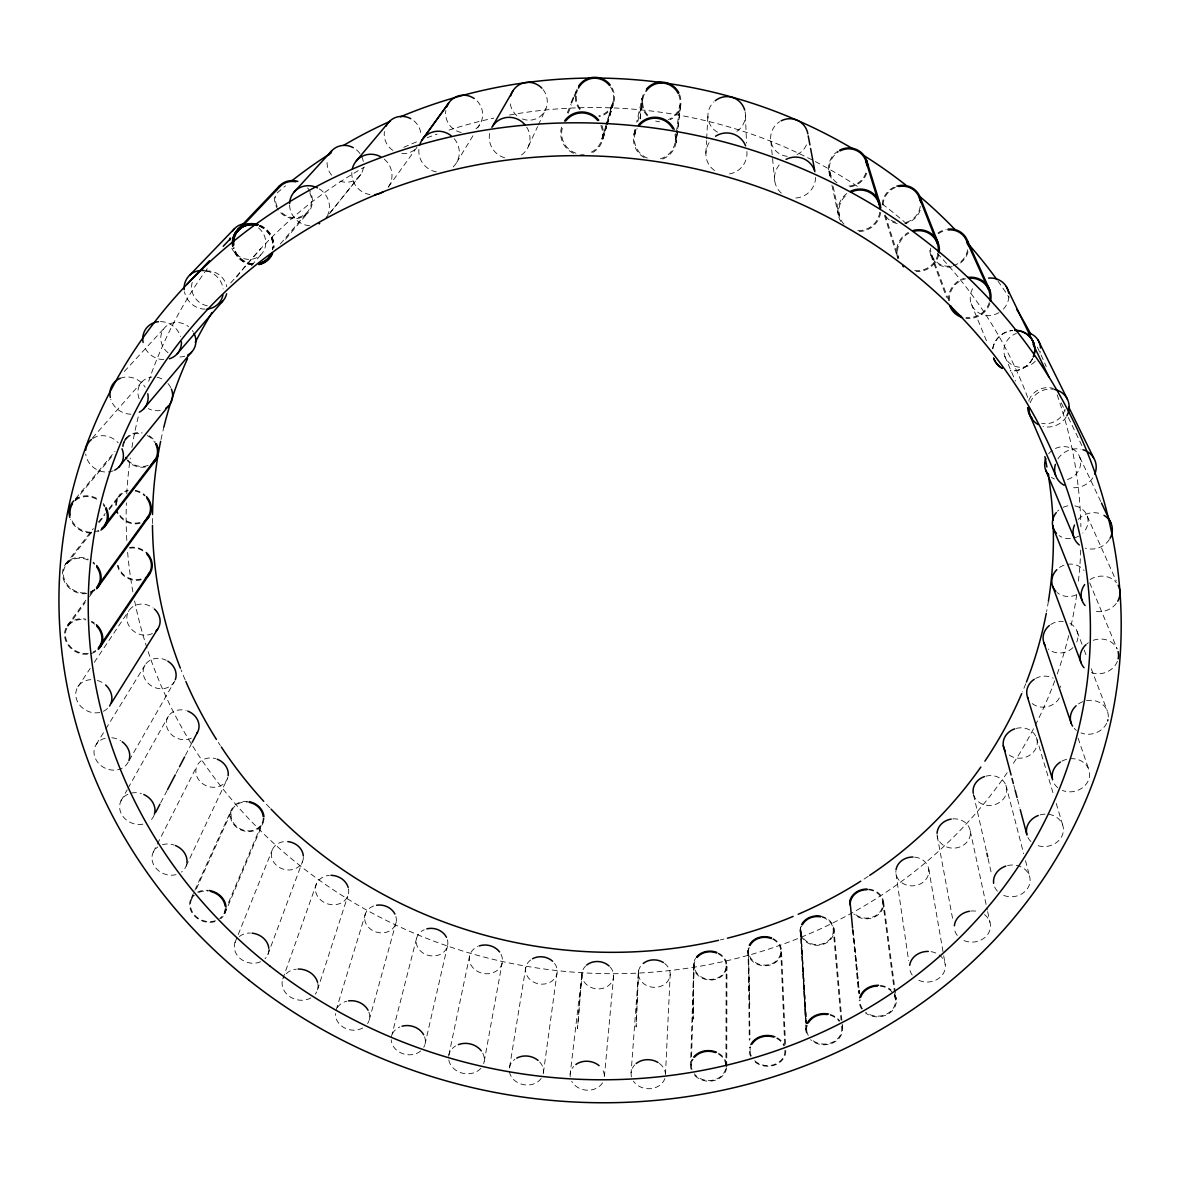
<?xml version="1.0" encoding="UTF-8"?>
<svg xmlns="http://www.w3.org/2000/svg" width="1180" height="1180" viewBox="0 0 1180 1180"><rect width="100%" height="100%" fill="white"/><g stroke="black" fill="none" stroke-linecap="round" stroke-linejoin="round"><path stroke-width="0.75" stroke-dasharray="5 3.75" d="M693.412 965.034L693.265 1019.077L693.796 962.261L690.58 1064.419M725.936 1066.263L726.187 966.007M726.733 1066.809L726.924 966.228M691.332 1065.407L694.15 965.255M638.321 973.072L636.064 1026.969L638.66 970.432L631.094 1072.797M665.476 1074.434L670.196 974.223M705.891 153.297L706.569 140.641M706.658 138.827L707.912 115.316M581.858 974.68L577.507 1028.532L582.168 972.055L570.147 1074.316M613.63 975.831L604.278 1078.004A17.184 14.47 6.8 0 0 601.431 1068.048M640.135 118.9L641.773 101.76M640.165 118.782L642.186 97.94L636.669 122.233M680.55 106.171L676.096 142.529L681.008 102.35M675.27 141.571L676.17 134.402M676.391 132.617L679.754 105.743M543.405 1072.767L556.931 973.692M509.598 1067.074L525.808 967.305M484.198 1061.587L502.178 962.777M448.872 1054.994L469.566 956.08M634.928 134.151L636.138 128.782M637.76 121.629L642.997 98.383M633.896 134.373L635.091 129.166M424.948 1044.477L447.633 945.401M391.406 1036.748L416.393 938.985M369.296 1019.771L396.17 922.229M607.287 124.328L614.072 101.377M607.243 124.387L612.951 105.064M613.275 100.949L601.933 139.004L612.214 104.533M336.167 1010.006L365.608 913.217M317.538 989.813L347.717 896.181M282.817 978.899L316.373 883.982M267.889 954.517L302.464 861.68M234.968 942.613L272.27 849.895M568.141 113.295L571.504 104.976M574.867 96.642L577.551 89.99M567.329 112.808L570.722 104.459M574.114 96.126L576.814 89.459M224.303 912.686L225.719 909.338M228.551 902.641L262.417 822.312M224.79 913.644L263.066 822.711M191.853 898.806L193.358 895.487M196.381 888.835L231.87 810.675M191.249 898.187L231.206 810.262M528.507 146.158L537.593 126.629M538.36 125.006L545.927 108.737M186.13 866.135L227.386 778.682M153.282 852.137L156.556 845.677M157.368 844.069L196.662 766.617M160.716 802.71L167.442 789.818M176.085 773.239L178.637 768.357M185.437 755.333L191.809 743.135M120.906 800.999L127.189 789.789M128.074 788.181L168.46 716.113M129.298 760.215L173.962 682.394M456.69 162.442L473.947 134.122M477.782 127.823L479.7 124.682M96.229 744.477L104.887 730.405M105.846 728.842L145.258 664.738M77.983 686.672L90.211 668.426M94.282 662.349L128.93 610.665M388.456 186.838L417.115 147.102A18.939 18.098 53.7 0 1 399.873 153.326M67.452 625.429L85.801 600.222M90.108 594.292L94.43 588.363M67.88 626.344L85.196 602.523M89.518 596.564L94.931 589.115M65.431 564.247L93.353 528.581M98.338 522.224L105.153 513.536M109.003 508.61L119.903 494.7M66.995 563.701L92.556 530.985M99.223 522.445L104.784 515.321M109.239 509.642L120.345 495.408M360.903 174.316L325.975 218.005L358.764 177.044M74.812 500.895L113.118 454.92M123.576 442.382L127.057 438.193M75.564 498.668L115.006 451.38M124.284 440.258L126.599 437.47M285.56 239.201L307.493 213.27M280.309 244.009L307.051 212.474M251.591 265.515L261.252 254.379M230.734 282.905L260.795 248.67M92.424 438.046L142.043 381.715M124.298 371.508L165.008 327.332M1061.248 402.852L1065.171 410.979M1068.313 417.499L1082.444 446.777M1079.833 457.339L1100.704 501.412M1087.208 516.073L1116.221 580.885M1004.814 356.286L1015.464 381.096M1089.7 582.832L1116.929 648.366M971.258 303.806L987.365 342.982M1077.119 631.418L1083.565 648.366M1084.199 650.062L1086.78 656.847M1091.279 668.721L1107.371 711.112M931.64 254.895L948.071 298.702M930.828 255.205L946.567 297.389M1078.092 738.12L1088.742 769.345M885.251 214.996L898.747 258.243A20.709 19.75 -32.3 0 1 908.88 233.168M884.44 215.321L897.847 258.582M1036.409 737.574L1053.592 794.745M1056.203 803.403L1062.974 825.912M1013.841 785.393L1015.228 790.571M1017.514 799.258L1019.815 807.946M1005.906 785.202L1023.694 853.73M1025.494 860.633L1029.624 876.578M973.603 794.848L986.893 853.258M829.614 170.938L831.192 177.885M833.169 186.588L839.334 215.262M828.773 171.174L830.351 178.151M831.93 185.142L838.405 215.453M988.058 858.45L991.525 874.041M970.285 831.089L987.277 909.81M987.66 911.594L989.976 922.317M937.2 835.971L952.717 919.264M928.734 869.1L943.395 953.927M943.705 955.741L945.254 964.753M896.018 873.864L908.615 960.682M883.525 901.52L896.284 999.785M882.773 901.682L894.47 992.07M894.706 993.87L895.413 999.298M852.978 929.25L859.438 993.427L852.992 928.808M852.24 929.457L859.35 993.28M770.865 141.128L774.803 181.44M855.235 956.051L858.509 993.413M833.877 928.247L842.535 1027.942M833.139 928.409L841.03 1020.125M801.058 932.879L806.442 1023.252M800.114 930.061L805.542 1018.842M806.353 1023.252L800.866 930.283L806.412 1023.134M805.438 1018.576L800.571 927.244L805.601 1023.163M806.707 1030.406L806.486 1024.948A18.364 15.591 -0.4 0 0 807.489 1035.657M781.558 951.862L785.629 1047.825M805.675 1024.977L805.896 1030.406M780.806 951.626L784.818 1047.604M745.436 115.906L746.527 143.105M747.84 950.667L749.728 1004.416L748.268 947.879L749.3 1040.318M748.592 950.888L749.979 1039.329M750.082 1046.69L750.141 1050.377M191.322 738.178A16.682 14.573 23.9 0 1 166.557 725.848A16.682 14.573 23.9 0 1 186.145 710.552M154.108 815.218A18.069 15.502 23.1 0 1 148.798 821.752M142.869 824.156A18.069 15.502 23.1 0 1 119.623 807.489A18.069 15.502 23.1 0 1 141.423 793.594M773.136 938.646A16.874 14.558 1 0 1 779.862 957.659A16.874 14.558 1 0 1 758.401 964.694A16.874 14.558 1 0 1 748.651 946.67M772.753 939.206A16.122 13.909 1 0 1 779.198 957.378A16.122 13.909 1 0 1 758.681 964.104A16.122 13.909 1 0 1 749.359 946.876M785.777 1050.702A18.231 15.414 1.5 0 1 773.888 1065.378A18.231 15.414 1.5 0 1 753.504 1060.584M750.554 1056.307A18.231 15.414 1.5 0 1 749.816 1047.221M777.074 1037.795A18.231 15.414 1.5 0 1 784.567 1045.465M784.951 1050.2A17.42 14.735 1.5 0 1 774.11 1064.581A17.42 14.735 1.5 0 1 754.418 1060.466M751.306 1056.071A17.42 14.735 1.5 0 1 750.687 1047.088M776.706 1038.4A17.42 14.735 1.5 0 1 783.874 1045.834M392.822 150.376A18.939 18.098 53.7 0 1 384.4 131.511M413.974 120.862A18.939 18.098 53.7 0 1 420.98 134.904M370.048 194.567A20.694 19.677 49.1 0 1 351.802 172.428M384.193 159.108A20.694 19.677 49.1 0 1 387.851 187.62M1008.856 296.741A19.618 18.438 -30 0 1 1003.442 309.057M998.959 312.626A19.618 18.438 -30 0 1 975.55 310.414A19.618 18.438 -30 0 1 973.146 287.728M1032.589 358.779A21.432 19.986 -26.8 0 1 1010.463 370.918M992.778 348.838A21.432 19.986 -26.8 0 1 1012.72 330.548M1065.024 409.327A19.278 17.789 -24.4 0 1 1041.748 423.369M1028.842 400.33A19.278 17.789 -24.4 0 1 1053.43 388.441M1092.828 477.871A21.034 19.204 -22.1 0 1 1069.98 487.355M1057.958 458.799A21.034 19.204 -22.1 0 1 1080.88 449.197M1032.5 358.587A21.432 19.971 -26.8 0 1 1010.375 370.727M992.705 348.646A21.432 19.971 -26.8 0 1 1012.632 330.37M806.456 144.919A19.028 18.57 -49.1 0 1 795.999 155.008M787.222 156.306A19.028 18.57 -49.1 0 1 779.611 121.717M815.601 177.472A20.753 20.267 -40.6 0 1 794.73 198.034M781.352 193.137A20.753 20.267 -40.6 0 1 781.19 162.796M1059.33 697.955A17.346 15.429 -12.9 0 1 1030.715 702.218M1035.612 678.456A17.346 15.429 -12.9 0 1 1053.268 678.176M1060.348 686.082A17.346 15.429 -12.9 0 1 1060.761 687.394M1061.912 761.144A18.836 16.491 -11.7 0 1 1089.642 774.139A18.836 16.491 -11.7 0 1 1062.384 790.423M1057.737 787.68A18.836 16.491 -11.7 0 1 1053.076 781.263M152.368 633.542A17.081 15.075 27.9 0 1 130.641 628.262A17.081 15.075 27.9 0 1 131.26 607.921A17.081 15.075 27.9 0 1 153.135 607.966M107.498 708.487A18.541 16.078 26.9 0 1 77.821 702.262A18.541 16.078 26.9 0 1 91.878 679.65M97.379 680.462A18.541 16.078 26.9 0 1 104.179 683.84M174.714 681.125A16.874 14.824 25.9 0 1 152.928 686.745A16.874 14.824 25.9 0 1 144.55 665.977A16.874 14.824 25.9 0 1 166.321 660.313M128.266 762.029A18.29 15.783 24.9 0 1 98.545 763.298A18.29 15.783 24.9 0 1 106.613 737.913M111.805 737.736A18.29 15.783 24.9 0 1 120.64 740.716M745.126 111.776A19.013 18.703 -61.8 0 1 736.556 131.526M717.44 132.16A19.013 18.703 -61.8 0 1 713.841 101.908M746.896 151.438A20.709 20.444 -50.7 0 1 728.355 174.05M714.534 170.525A20.709 20.444 -50.7 0 1 709.652 141.88M160.229 410.434A17.966 16.284 36.6 0 1 148.267 408.619M139.152 398.722A17.966 16.284 36.6 0 1 151.896 377.04M157.102 377.29A17.966 16.284 36.6 0 1 163.902 380.034M167.988 383.544A17.966 16.284 36.6 0 1 170.761 387.645M113.236 470.805A19.573 17.494 34.9 0 1 85.698 453.946M92.792 438.488A19.573 17.494 34.9 0 1 118.221 442.81M184.803 356.227A18.187 16.608 39 0 1 179.935 356.95M168.061 352.761A18.187 16.608 39 0 1 164.064 328.423A18.187 16.608 39 0 1 188.608 326.668M192.311 330.518A18.187 16.608 39 0 1 193.24 331.919M130.951 414.18A19.824 17.877 37 0 1 110.743 399.253M120.198 378.308A19.824 17.877 37 0 1 145.184 387.217M309.794 192.827A18.718 17.553 46.9 0 1 303.511 215.35A18.718 17.553 46.9 0 1 279.97 210.822M277.167 206.47A18.718 17.553 46.9 0 1 275.501 196.145M252.269 264.04A20.444 19.013 43.8 0 1 233.935 247.859M259.379 226.265A20.444 19.013 43.8 0 1 272.492 249.762M307.641 187.915A19.588 18.364 46.9 0 1 299.056 218.108A19.588 18.364 46.9 0 1 274.66 195.983M251.945 264.895A21.388 19.898 43.8 0 1 233.05 248.006M259.733 225.439A21.388 19.898 43.8 0 1 273.701 247.977M718.413 953.101A16.771 14.455 2.9 0 1 724.771 972.866A16.771 14.455 2.9 0 1 701.967 978.087A16.771 14.455 2.9 0 1 695.536 958.337M718.045 953.661A16.018 13.806 2.9 0 1 724.122 972.556A16.018 13.806 2.9 0 1 702.336 977.527A16.018 13.806 2.9 0 1 696.185 958.662M718.62 1053.312A18.113 15.296 3.2 0 1 721.393 1076.957A18.113 15.296 3.2 0 1 693.471 1074.006M691.038 1069.213A18.113 15.296 3.2 0 1 692.247 1059.139M718.605 1054.123A17.317 14.617 3.2 0 1 720.729 1076.558A17.317 14.617 3.2 0 1 694.268 1073.83M691.981 1069.582A17.317 14.617 3.2 0 1 693.147 1059.153M363.425 167.413A18.851 17.833 50 0 1 337.436 179.98M331.624 175.215A18.851 17.833 50 0 1 327.258 160.318M356.478 149.831A18.851 17.833 50 0 1 363.381 161.911M309.558 225.675A20.591 19.352 46.4 0 1 289.572 205.187M319.293 188.889A20.591 19.352 46.4 0 1 327.716 214.996M610.178 967.069A15.915 13.673 6.7 0 1 608.452 985.669A15.915 13.673 6.7 0 1 586.77 984.784A15.915 13.673 6.7 0 1 585.56 966.066M602.538 1082.812A17.184 14.47 6.8 0 1 586.962 1090.202A17.184 14.47 6.8 0 1 571.71 1081.293M570.22 1076.809A17.184 14.47 6.8 0 1 573.642 1066.44M258.553 227.961A18.57 17.243 44.1 0 1 259.364 256.045A18.57 17.243 44.1 0 1 231.796 248.257M205.202 309.16A20.267 18.644 41.4 0 1 184.478 291.74M206.161 270.84A20.267 18.644 41.4 0 1 223.138 288.938M664.65 963.411A15.96 13.732 4.8 0 1 666.375 982.807A15.96 13.732 4.8 0 1 643.911 983.825A15.96 13.732 4.8 0 1 642.126 964.429M664.856 1078.49A17.228 14.529 5 0 1 650.505 1088.668A17.228 14.529 5 0 1 633.409 1081.175M631.448 1076.839A17.228 14.529 5 0 1 634.707 1064.906M659.443 1063.431A17.228 14.529 5 0 1 665.461 1073.918M461.174 132.455A18.998 18.334 58.2 0 1 445.834 110.448M477.118 100.993A18.998 18.334 58.2 0 1 474.581 129.844M436.408 171.882A20.753 19.971 52.4 0 1 419.092 147.456M454.167 138.65A20.753 19.971 52.4 0 1 451.365 168.416M501.072 954.34A16.653 14.307 10.5 0 1 493.004 972.704A16.653 14.307 10.5 0 1 471.145 965.269A16.653 14.307 10.5 0 1 477.841 946.448M482.812 1053.253A17.966 15.133 10.4 0 1 483.682 1063.667M480.909 1068.313A17.966 15.133 10.4 0 1 453.99 1068.815A17.966 15.133 10.4 0 1 455.583 1045.967M554.571 963.396A15.9 13.659 8.6 0 1 550.573 981.967A15.9 13.659 8.6 0 1 528.788 978.294A15.9 13.659 8.6 0 1 531.325 959.473M541.163 1078.461A17.154 14.44 8.6 0 1 515.63 1081.293A17.154 14.44 8.6 0 1 514.864 1059.286M539.717 1061.971A17.154 14.44 8.6 0 1 543.243 1073.771M447.426 939.737A15.945 13.718 12.3 0 1 437.175 955.49A15.945 13.718 12.3 0 1 417.573 947.038A15.945 13.718 12.3 0 1 424.195 929.737M424.594 1036.792A17.213 14.499 12.1 0 1 423.768 1047.324M420.655 1050.996A17.213 14.499 12.1 0 1 402.247 1053.475A17.213 14.499 12.1 0 1 391.185 1039.727M392.335 1033.931A17.213 14.499 12.1 0 1 399.858 1026.969M579.66 109.519A19.898 19.544 75.5 0 1 576.784 89.547M612.228 88.117A19.898 19.544 75.5 0 1 599.027 116.672M580.339 108.973A19.013 18.674 75.5 0 1 577.595 89.901M610.576 86.996A19.013 18.674 75.5 0 1 598.835 115.802M573.436 153.253A21.697 21.358 64.8 0 1 562.196 125.375M601.844 125.419A21.697 21.358 64.8 0 1 590.428 153.621M600.871 125.537A20.724 20.414 64.7 0 1 588.407 153.341M575.928 153.223A20.724 20.414 64.7 0 1 563.273 125.257M395.905 916.521A16.004 13.791 14.2 0 1 384.901 932.584A16.004 13.791 14.2 0 1 365.402 922.288A16.004 13.791 14.2 0 1 375.137 905.547M368.853 1012.027A17.287 14.588 13.9 0 1 367.614 1023.532M362.703 1028.001A17.287 14.588 13.9 0 1 344.427 1027.854A17.287 14.588 13.9 0 1 335.43 1013.546M337.392 1007.543A17.287 14.588 13.9 0 1 346.728 1001.215M543.11 89.592A19.028 18.526 64.6 0 1 521.826 118.708M516.914 115.67A19.028 18.526 64.6 0 1 510.07 101.495M526.723 127.13A20.768 20.207 56.8 0 1 519.407 156.232M504.612 157.766A20.768 20.207 56.8 0 1 490.098 131.555M348.528 888.85A16.845 14.529 16.1 0 1 334.751 904.721A16.845 14.529 16.1 0 1 315.606 891.284A16.845 14.529 16.1 0 1 329.338 875.383M317.818 983.368A18.201 15.384 15.7 0 1 315.267 994.165M310.842 997.941A18.201 15.384 15.7 0 1 289.203 996.23A18.201 15.384 15.7 0 1 283.274 977.792M286.194 973.707A18.201 15.384 15.7 0 1 296.342 969.163M303.393 857.388A16.21 14.027 18 0 1 287.448 869.955A16.21 14.027 18 0 1 271.385 855.087A16.21 14.027 18 0 1 286.209 841.502M268.893 949.384A17.523 14.853 17.5 0 1 265.013 958.75M260.574 961.744A17.523 14.853 17.5 0 1 239.835 958.219A17.523 14.853 17.5 0 1 236.162 940.077M239.334 936.507A17.523 14.853 17.5 0 1 250.381 933.026M679.592 94.547A19.883 19.618 -84.2 0 1 670.314 119.667M659.561 121.791A19.883 19.618 -84.2 0 1 655.652 121.024M647.215 115.773A19.883 19.618 -84.2 0 1 644.177 92.483M678.78 94.872A18.998 18.747 -84.2 0 1 668.382 119.608M647.835 115.168A18.998 18.747 -84.2 0 1 644.944 92.91M675.742 133.576A21.638 21.476 -87.6 0 1 661.715 159.389M644.221 157.633A21.638 21.476 -87.6 0 1 636.123 128.399M674.975 134.476A20.68 20.532 -87.6 0 1 658.189 159.285M647.26 158.061A20.68 20.532 -87.6 0 1 637.111 128.591M968.043 251.797A19.75 18.733 -33.2 0 1 958.765 264.128M952.098 266.709A19.75 18.733 -33.2 0 1 929.752 248.213M937.938 233.035A19.75 18.733 -33.2 0 1 946.213 229.377M967.571 249.806A18.865 17.907 -33.2 0 1 947.466 266.223A18.865 17.907 -33.2 0 1 930.607 248.213M938.439 233.714A18.865 17.907 -33.2 0 1 946.345 230.203M989.873 303.57A21.564 20.34 -29.4 0 1 965.904 318.334M948.543 300.679A21.564 20.34 -29.4 0 1 964.281 278.215M989.253 302.493A20.621 19.441 -29.4 0 1 965.978 317.42M949.487 300.62A20.621 19.441 -29.4 0 1 965.579 278.805M920.164 210.32A19.839 18.998 -37 0 1 904.839 223.522M897.184 223.536A19.839 18.998 -37 0 1 884.882 215.011M882.227 204.804A19.839 18.998 -37 0 1 895.148 186.706M920.253 206.367A18.954 18.157 -37 0 1 904.706 222.681M895.546 222.238A18.954 18.157 -37 0 1 889.042 218.625M883.097 204.804A18.954 18.157 -37 0 1 895.443 187.502M938.72 255.013A21.668 20.665 -32.3 0 1 916.078 271.621M897.611 257.889A21.668 20.665 -32.3 0 1 908.29 232.445M937.982 254.025A20.709 19.75 -32.3 0 1 914.382 270.544M866.666 173.239A19.898 19.234 -41.9 0 1 847.638 187.001M831.295 178.033A19.898 19.234 -41.9 0 1 838.095 151.025M865.84 172.988A19.013 18.379 -41.9 0 1 847.653 186.145M836.974 182.826A19.013 18.379 -41.9 0 1 838.552 151.763M880.649 212.459A21.727 20.96 -35.7 0 1 857.093 231.457M840.75 221.442A21.727 20.96 -35.7 0 1 847.491 193.048M879.72 212.297A20.753 20.03 -35.7 0 1 857.24 230.528M843.995 224.23A20.753 20.03 -35.7 0 1 848.169 193.712M1040.303 351.463A18.6 17.317 -27.1 0 1 1039.919 353.233M1035.303 361.257A18.6 17.317 -27.1 0 1 1006.658 359.9A18.6 17.317 -27.1 0 1 1016.349 333.38M1066.204 416.953A20.311 18.733 -24.4 0 1 1043.061 426.467M1030.258 402.66A20.311 18.733 -24.4 0 1 1053.504 389.267M1048.592 453.813A18.231 16.682 -21.9 0 1 1077.945 453.666A18.231 16.682 -21.9 0 1 1066.69 479.744M1054.537 479.036A18.231 16.682 -21.9 0 1 1051.424 477.34M1109.377 539.481A19.868 17.966 -19.9 0 1 1085.32 548.154M1078.166 519.495A19.868 17.966 -19.9 0 1 1101.633 514.17M1074.906 505.881A18.01 16.358 -19.6 0 1 1082.886 533.021M1078.712 536.148A18.01 16.358 -19.6 0 1 1059.065 535.602M1057.516 511.235A18.01 16.358 -19.6 0 1 1058.829 510.04M1063.18 507.312A18.01 16.358 -19.6 0 1 1069.582 505.615M1116.295 603.423A19.632 17.582 -17.8 0 1 1093.255 610.768M1090.069 579.572A19.632 17.582 -17.8 0 1 1116.457 582.728M1076.337 594.808A17.789 16.033 -17.3 0 1 1057.044 592.493M1059.522 567.447A17.789 16.033 -17.3 0 1 1084.066 570.5M1117.416 661.272A19.367 17.199 -15.7 0 1 1090.276 672.202M1086.898 643.882A19.367 17.199 -15.7 0 1 1088.388 642.761M1093.211 640.312A19.367 17.199 -15.7 0 1 1117.18 648.956M227.873 777.192A16.505 14.367 21.9 0 1 208.491 786.558A16.505 14.367 21.9 0 1 196.219 768.047A16.505 14.367 21.9 0 1 215.571 758.652M186.75 864.07A17.862 15.252 21.2 0 1 181.469 872.079M176.1 874.616A17.862 15.252 21.2 0 1 154.624 866.415A17.862 15.252 21.2 0 1 157.766 846.93M162.427 844.703A17.862 15.252 21.2 0 1 174.286 845.101M141.246 579.734A18.098 16.078 30 0 1 117.366 565.412M129.505 547.49A18.098 16.078 30 0 1 144.83 551.326M140.951 579.026A17.302 15.355 30 0 1 118.133 565.353M129.726 548.213A17.302 15.355 30 0 1 144.373 551.871M95.669 651.537A19.662 17.169 28.8 0 1 65.313 639.53A19.662 17.169 28.8 0 1 85.757 619.19M91.612 621.3A19.662 17.169 28.8 0 1 94.282 622.966M95.683 650.505A18.792 16.402 28.8 0 1 93.073 651.98M88.367 653.337A18.792 16.402 28.8 0 1 65.446 635.961A18.792 16.402 28.8 0 1 85.476 619.928M91.332 622.022A18.792 16.402 28.8 0 1 94.651 624.22M1069.995 623.365A17.567 15.724 -15.1 0 1 1076.794 642.023M1072.93 647.643A17.567 15.724 -15.1 0 1 1048.297 649.044M1050.716 624.545A17.567 15.724 -15.1 0 1 1063.313 621.373M1078.476 703.929A19.101 16.845 -13.6 0 1 1099.2 702.307A19.101 16.845 -13.6 0 1 1108.138 718.546M1106.693 723.207A19.101 16.845 -13.6 0 1 1080.983 732.942M1076.367 730.346A19.101 16.845 -13.6 0 1 1074.213 728.34M140.184 523.197A18.334 16.387 32.2 0 1 118.487 514.569M115.684 505.247A18.334 16.387 32.2 0 1 128.296 490.275M135.302 490.305A18.334 16.387 32.2 0 1 145.199 495.349M139.889 522.475A17.523 15.65 32.2 0 1 119.151 514.229M116.466 505.335A17.523 15.65 32.2 0 1 127.042 491.382M135.213 491.057A17.523 15.65 32.2 0 1 144.683 495.866M94.916 590.251A19.927 17.538 30.8 0 1 69.9 588.54A19.927 17.538 30.8 0 1 64.885 565.073A19.927 17.538 30.8 0 1 88.264 559.202M93.132 562.093A19.927 17.538 30.8 0 1 94.739 563.465M94.68 589.336A19.057 16.756 30.8 0 1 90.226 591.844M85.344 592.906A19.057 16.756 30.8 0 1 63.41 572.153A19.057 16.756 30.8 0 1 88.382 560.117M92.955 562.949A19.057 16.756 30.8 0 1 94.444 564.291M1016.26 728.399A17.125 15.133 -10.8 0 1 1036.66 746.365A17.125 15.133 -10.8 0 1 1008.34 754.418M1040.126 814.879A18.585 16.151 -9.7 0 1 1063.298 831.649A18.585 16.151 -9.7 0 1 1035.774 844.806M1030.937 841.547A18.585 16.151 -9.7 0 1 1027.352 836.192M985.919 776.16A16.918 14.868 -8.8 0 1 1006.304 786.411A16.918 14.868 -8.8 0 1 993.929 804.863A16.918 14.868 -8.8 0 1 973.529 794.627M1007.602 865.574A18.349 15.842 -7.8 0 1 1029.771 883.363A18.349 15.842 -7.8 0 1 1001.127 894.145M997.41 891.165A18.349 15.842 -7.8 0 1 993.958 884.971M952.806 818.89A16.727 14.632 -6.7 0 1 970.403 832.21A16.727 14.632 -6.7 0 1 954.694 848.096A16.727 14.632 -6.7 0 1 937.067 834.806M984.459 914.574A18.113 15.561 -5.9 0 1 986.554 935.873A18.113 15.561 -5.9 0 1 961.936 939.516M957.275 935.46A18.113 15.561 -5.9 0 1 954.34 927.79M970.653 911.063A18.113 15.561 -5.9 0 1 979.135 911.875M914.618 857.108A16.535 14.411 -4.8 0 1 928.822 872.581A16.535 14.411 -4.8 0 1 911.27 885.856A16.535 14.411 -4.8 0 1 895.856 871.297M931.035 951.655A17.907 15.311 -4 0 1 943.484 973.264A17.907 15.311 -4 0 1 915.621 978.456M912.229 975.063A17.907 15.311 -4 0 1 909.573 967.63M820.823 916.24A16.992 14.706 -0.9 0 1 833.537 934.25A16.992 14.706 -0.9 0 1 812.268 944.723A16.992 14.706 -0.9 0 1 800.969 926.02M822.268 917.273A16.24 14.057 -0.9 0 1 832.49 935.017A16.24 14.057 -0.9 0 1 811.943 943.956A16.24 14.057 -0.9 0 1 801.692 926.226M842.151 1025.804A18.364 15.591 -0.4 0 1 832.652 1043.032A18.364 15.591 -0.4 0 1 810.616 1039.698M830.263 1014.476A18.364 15.591 -0.4 0 1 839.688 1020.788M841.473 1026.438A17.553 14.898 -0.4 0 1 832.461 1042.338A17.553 14.898 -0.4 0 1 811.899 1039.846M808.256 1035.45A17.553 14.898 -0.4 0 1 807.253 1025.39M830.248 1015.213A17.553 14.898 -0.4 0 1 839.216 1021.438M868.76 889.13A17.139 14.883 -2.8 0 1 881.726 910.694A17.139 14.883 -2.8 0 1 853.774 913.984M868.657 889.794A16.372 14.219 -2.8 0 1 881.047 910.385A16.372 14.219 -2.8 0 1 854.35 913.541M894.455 993.973A18.541 15.783 -2.2 0 1 888.968 1013.546A18.541 15.783 -2.2 0 1 865.442 1012.971M861.665 1009.018A18.541 15.783 -2.2 0 1 859.32 999.917M880.501 985.418A18.541 15.783 -2.2 0 1 891.077 989.932M880.221 986.111A17.715 15.089 -2.2 0 1 893.865 1007.248A17.715 15.089 -2.2 0 1 865.973 1012.44M862.477 1008.826A17.715 15.089 -2.2 0 1 860.161 999.74M145.494 466.941A18.57 16.712 34.4 0 1 127.234 460.539M122.41 446.527A18.57 16.712 34.4 0 1 142.175 432.972M149.211 435.789A18.57 16.712 34.4 0 1 155.539 442.175M148.179 465.333A17.744 15.96 34.4 0 1 127.809 460.067M123.207 446.674A17.744 15.96 34.4 0 1 142.087 433.724M147.234 435.509A17.744 15.96 34.4 0 1 154.86 442.515M98.884 531.236A20.207 17.921 32.8 0 1 97.793 531.708M91.347 533.006A20.207 17.921 32.8 0 1 70.49 519.392M75.21 499.553A20.207 17.921 32.8 0 1 98.972 499.745M103.191 503.536A20.207 17.921 32.8 0 1 104.887 505.763M98.84 530.292A19.308 17.125 32.8 0 1 71.302 519.2M75.446 500.512A19.308 17.125 32.8 0 1 98.84 500.63M103.25 504.863A19.308 17.125 32.8 0 1 104.636 506.884M207.267 305.797A18.379 16.933 41.4 0 1 192.443 281.71M206.028 271.076A18.379 16.933 41.4 0 1 226.767 286.799M163.725 359.605A20.06 18.261 39.2 0 1 143.812 345.165M160.451 321.609A20.06 18.261 39.2 0 1 180.54 336.462M264.01 818.168A17.11 14.839 20 0 1 246.782 831.472A17.11 14.839 20 0 1 230.306 814.761A17.11 14.839 20 0 1 247.49 801.427M263.258 818.094A16.343 14.175 20 0 1 246.797 830.808A16.343 14.175 20 0 1 231.059 814.834A16.343 14.175 20 0 1 247.476 802.09M226.044 908.261A18.497 15.738 19.4 0 1 220.719 918.733M214.937 921.639A18.497 15.738 19.4 0 1 193.417 914.78A18.497 15.738 19.4 0 1 193.387 895.266M197.62 892.139A18.497 15.738 19.4 0 1 208.373 890.369M225.218 908.644A17.685 15.045 19.4 0 1 219.657 918.556M215.394 920.725A17.685 15.045 19.4 0 1 194.14 914.515A17.685 15.045 19.4 0 1 194.376 895.399M198.727 892.463A17.685 15.045 19.4 0 1 208.181 891.062M252.137 264.674A21.388 19.883 43.8 0 1 233.256 247.785M259.925 225.232A21.388 19.883 43.8 0 1 273.893 247.77M253.331 263.892A20.444 18.998 43.8 0 1 234.156 247.682M259.57 226.044A20.444 18.998 43.8 0 1 272.698 249.452M1076.706 594.72A478.136 447.073 8.8 0 1 1070.806 626.757M1068.711 635.592A478.136 447.073 8.8 0 1 1057.251 673.957M1054.773 680.816A478.136 447.073 8.8 0 1 1012.204 765.201M1007.16 772.738A478.136 447.073 8.8 0 1 514.539 964.06A478.136 447.073 8.8 0 1 134.579 600.782M132.898 591.947A478.136 447.073 8.8 0 1 127.528 551.03M126.806 540.411A478.136 447.073 8.8 0 1 126.363 502.857M126.761 493.786A478.136 447.073 8.8 0 1 130.272 457.988M131.909 447.456A478.136 447.073 8.8 0 1 138.886 414.239M148.636 381.347A478.136 447.073 8.8 0 1 208.772 266.562M277.212 192.856A478.136 447.073 8.8 0 1 285.575 185.835M997.882 281.002A478.136 447.073 8.8 0 1 1009.077 297.316M1037.323 347.112A478.136 447.073 8.8 0 1 1046.217 366.596M1057.147 394.828A478.136 447.073 8.8 0 1 1080.895 526.782M1080.718 549.998A478.136 447.073 8.8 0 1 1078.313 582.197M1048.43 601.092A451.144 421.673 8.8 0 1 1046.601 611.594M1025.774 683.692A451.144 421.673 8.8 0 1 1022.382 691.981M868.215 876.342A451.144 421.673 8.8 0 1 863.79 879.233M723.93 939.044A451.144 421.673 8.8 0 1 720.346 939.9M269.807 807.828A451.144 421.673 8.8 0 1 266.179 803.978M220.306 745.48A451.144 421.673 8.8 0 1 218.33 742.412M185.172 679.901A451.144 421.673 8.8 0 1 181.027 669.856M152.456 523.507A451.144 421.673 8.8 0 1 152.486 516.309M161.011 439.55A451.144 421.673 8.8 0 1 163.858 427.072M236.679 277.049A451.144 421.673 8.8 0 1 364.487 167.073M403.781 147.323A451.144 421.673 8.8 0 1 418.826 140.981M427.116 137.75A451.144 421.673 8.8 0 1 437.175 134.078M449.02 130.095A451.144 421.673 8.8 0 1 493.815 118.118M509.495 115.021A451.144 421.673 8.8 0 1 858.804 187.281M882.345 204.052A451.144 421.673 8.8 0 1 907.258 224.421M937.274 253.331A451.144 421.673 8.8 0 1 1029.108 401.303M606.756 126.083L602.582 140.214L606.726 126.142M806.678 1028.724L806.456 1025.066L806.678 1028.724"/><path stroke-width="1.5" d="M571.4 102.793L573.436 97.793M155.672 812.356L159.949 804.17M167.59 789.523L175.245 774.877M179.493 766.735L184.582 756.97M192.222 742.308L197.326 732.544M492.547 126.275L513.094 90.58M111.54 702.852L157.958 628.63M99.238 646.979L149.388 572.802M100.492 646.684L149.948 573.406M421.924 140.125L448.503 103.368L423.428 138.09M97.601 586.239L148.4 516.102M97.409 587.935L148.975 516.707M104.592 525.292L155.391 459.3M104.401 527.018L155.981 459.92M118.915 467.044L168.43 406.053M356.213 161.026L389.149 121.717M143.562 409.003L191.573 352.127M177.31 353.69L222.637 301.21M293.835 192.369L331.875 150.642M186.956 284.336L209.45 260.721M223.197 246.296L230.69 238.419M237.46 231.31L279.985 186.602M237.8 229.51L279.365 185.998M189.729 275.147L234.422 228.714M1038.09 340.061L1067.472 399.356M1068.785 407.203L1093.535 457.663M1006.26 286.475L1033.754 343.262M1032.942 343.926L1048.799 376.759M1101.486 503.049L1110.764 522.637M967.571 240.971L989.873 290.162M966.745 241.281L988.353 289.026M1028.591 412.395L1055.672 475.496M1045.569 469.788L1073.992 537.593M1053.283 528.198L1082.06 600.428M920.179 197.414L938.159 242.844M919.353 197.724L937.318 243.375M1052.649 586.254L1081.042 662.747M1043.946 642.938L1071.248 723.443M866.548 160.185L879.557 202.326M865.737 160.51L879.262 204.642M1027.573 697.306L1052.014 777.767M1003.295 745.642L1011.098 775.024M1012.012 778.476L1013.355 783.564M1015.228 790.571L1017.057 797.518M1020.272 809.672L1026.703 833.98M986.893 853.258L987.66 856.724M808.226 135.892L809.923 144.919M810.601 148.533L814.672 170.215M849.954 900.532L852.565 928.04M187.782 711.098A16.682 14.573 23.9 0 1 196.824 733.518M143.812 794.509A18.069 15.502 23.1 0 1 154.447 814.185M749.271 945.254A16.874 14.558 1 0 1 771.573 937.952M749.964 945.519A16.122 13.909 1 0 1 771.263 938.543M750.849 1044.595A18.231 15.414 1.5 0 1 774.906 1036.807M752.044 1044.079A17.42 14.735 1.5 0 1 773.387 1037.028M386.081 126.083A18.939 18.098 53.7 0 1 410.788 118.693M383.161 191.839A20.694 19.677 49.1 0 1 374.635 194.7M352.304 168.902A20.694 19.677 49.1 0 1 380.712 156.763M988.575 278.126A19.618 18.438 -30 0 1 1008.694 293.127M1014.8 330.444A21.432 19.986 -26.8 0 1 1033.474 356.817M1002.395 368.455A21.432 19.986 -26.8 0 1 993.663 358.322M1032.058 418.074A19.278 17.789 -24.4 0 1 1027.633 407.528M1082.916 449.713A21.034 19.204 -22.1 0 1 1094.789 474.198M1064.139 485.26A21.034 19.204 -22.1 0 1 1055.348 464.433M1014.712 330.253A21.432 19.971 -26.8 0 1 1033.385 356.626M1002.307 368.263A21.432 19.971 -26.8 0 1 993.59 358.13M781.145 120.832A19.028 18.57 -49.1 0 1 807.843 133.812M786.057 159.374A20.753 20.267 -40.6 0 1 814.879 171.675M1028.134 698.575A17.346 15.429 -12.9 0 1 1034.211 679.297M1052.619 779.847A18.836 16.491 -11.7 0 1 1060.378 762.044M154.447 609.057A17.081 15.075 27.9 0 1 155.981 631.02M105.61 685.005A18.541 16.078 26.9 0 1 109.578 705.994M167.84 661.169A16.874 14.824 25.9 0 1 175.319 679.71M122.174 741.748A18.29 15.783 24.9 0 1 128.915 760.525M715.257 100.684A19.013 18.703 -61.8 0 1 744.713 110.065M715.537 136.231A20.709 20.444 -50.7 0 1 745.598 145.878M171.41 389.075A17.966 16.284 36.6 0 1 165.849 408.177M121.997 448.769A19.573 17.494 34.9 0 1 114.711 470.142M85.668 450.288A19.573 17.494 34.9 0 1 91.421 439.491M194.022 333.335A18.187 16.608 39 0 1 187.62 355.092M147.795 393.766A19.824 17.877 37 0 1 139.284 412.189M110.286 397.498A19.824 17.877 37 0 1 120.198 378.308M280.117 186.47A18.718 17.553 46.9 0 1 295.811 181.764M270.987 254.157A20.444 19.013 43.8 0 1 260.264 263.302M233.419 244.776A20.444 19.013 43.8 0 1 256.753 225.395M276.297 190.452A19.588 18.364 46.9 0 1 297.847 181.41M272.565 252.859A21.388 19.898 43.8 0 1 258.966 264.6M232.667 246.104A21.388 19.898 43.8 0 1 257.948 224.79M696.466 957.083A16.771 14.455 2.9 0 1 716.85 952.422M697.07 957.467A16.018 13.806 2.9 0 1 716.555 953.012M693.619 1057.118A18.113 15.296 3.2 0 1 716.511 1052.25M694.74 1056.985A17.317 14.617 3.2 0 1 715.404 1052.56M328.881 154.964A18.851 17.833 50 0 1 353.292 147.677M319.692 223.507A20.591 19.352 46.4 0 1 319.087 223.817M289.572 203.624A20.591 19.352 46.4 0 1 317.42 187.856M586.637 965.092A15.915 13.673 6.7 0 1 609.146 966.022M575.84 1064.522A17.184 14.47 6.8 0 1 599.101 1065.658M229.938 239.894A18.57 17.243 44.1 0 1 230.056 238.094M232.401 231.324A18.57 17.243 44.1 0 1 242.992 223.979M222.931 295.03A20.267 18.644 41.4 0 1 206.972 309.086M184.198 289.661A20.267 18.644 41.4 0 1 204.184 270.53M643.233 963.455A15.96 13.732 4.8 0 1 663.367 962.526M636.153 1063.578A17.228 14.529 5 0 1 658.057 1062.502M446.822 106.731A18.998 18.334 58.2 0 1 474.198 98.515M419.564 145.361A20.753 19.971 52.4 0 1 451.099 135.7M479.183 945.932A16.653 14.307 10.5 0 1 499.597 951.965M458.342 1044.639A17.966 15.133 10.4 0 1 481.278 1050.834M532.549 958.735A15.9 13.659 8.6 0 1 552.638 961.258M516.751 1058.106A17.154 14.44 8.6 0 1 538.095 1060.422M426.806 928.852A15.945 13.718 12.3 0 1 446.483 937.304M402.055 1026.216A17.213 14.499 12.1 0 1 423.635 1034.698M578.672 85.948A19.898 19.544 75.5 0 1 610.222 84.96M578.407 88.117A19.013 18.674 75.5 0 1 609.529 85.506M583.967 155.155A21.697 21.358 64.8 0 1 580.84 155.155M564.542 121.009A21.697 21.358 64.8 0 1 598.747 120.168M565.722 120.994A20.724 20.414 64.7 0 1 597.832 120.552M376.553 905.252A16.004 13.791 14.2 0 1 394.931 914.058M348.469 1000.891A17.287 14.588 13.9 0 1 368.057 1010.228M510.748 95.801A19.028 18.526 64.6 0 1 541.885 88.176M491.883 127.366A20.768 20.207 56.8 0 1 524.997 124.785M330.975 875.324A16.845 14.529 16.1 0 1 348.189 887.448M298.156 969.046A18.201 15.384 15.7 0 1 317.568 982.291M287.817 841.591A16.21 14.027 18 0 1 303.349 855.972M252.137 933.144A17.523 14.853 17.5 0 1 268.834 948.322M646.463 89.134A19.883 19.618 -84.2 0 1 678.869 92.91M645.962 91.244A18.998 18.747 -84.2 0 1 678.087 93.323M638.439 125.006A21.638 21.476 -87.6 0 1 674.193 129.328M639.737 124.962A20.68 20.532 -87.6 0 1 672.88 128.886M948.071 229.097A19.75 18.733 -33.2 0 1 968.603 246.104M948.115 229.938A18.865 17.907 -33.2 0 1 967.556 244.481M967.777 277.447A21.564 20.34 -29.4 0 1 990.492 301.446M962.6 317.641A21.564 20.34 -29.4 0 1 949.885 306.254M968.736 278.259A20.621 19.441 -29.4 0 1 989.843 299.868M961.14 316.151A20.621 19.441 -29.4 0 1 950.785 305.93M896.83 186.13A19.839 18.998 -37 0 1 921.256 202.621M898.762 186.529A18.954 18.157 -37 0 1 920.194 200.969M913.173 230.483A21.668 20.665 -32.3 0 1 939.162 252.845M903.629 266.798A21.668 20.665 -32.3 0 1 902.759 266.016M914.338 231.162A20.709 19.75 -32.3 0 1 938.307 252.019M839.717 150.126A19.898 19.234 -41.9 0 1 867.684 165.451M840.086 150.893A19.013 18.379 -41.9 0 1 866.813 165.554M850.131 191.47A21.727 20.96 -35.7 0 1 880.796 208.049M850.706 192.222A20.753 20.03 -35.7 0 1 879.838 208.123M1028.65 332.908A18.6 17.317 -27.1 0 1 1040.509 347.982M1054.492 389.444A20.311 18.733 -24.4 0 1 1066.897 415.758M1038.223 424.594A20.311 18.733 -24.4 0 1 1029.108 407.852M1048.843 475.112A18.231 16.682 -21.9 0 1 1045.834 458.489M1104.008 515.35A19.868 17.966 -19.9 0 1 1110.07 538.331M1079.272 544.953A19.868 17.966 -19.9 0 1 1074.508 525.056M1056.513 533.419A18.01 16.358 -19.6 0 1 1056.307 512.562M1118.168 585.324A19.632 17.582 -17.8 0 1 1117.755 601.21M1085.084 605.532A19.632 17.582 -17.8 0 1 1084.686 584.587M1055.849 591.372A17.789 16.033 -17.3 0 1 1056.838 569.66M1118.094 651.567A19.367 17.199 -15.7 0 1 1118.153 658.883M1084.022 667.733A19.367 17.199 -15.7 0 1 1085.998 644.663M217.194 759.197A16.505 14.367 21.9 0 1 228.153 775.732M175.466 845.544A17.862 15.252 21.2 0 1 186.927 863.008M146.217 552.476A18.098 16.078 30 0 1 145.391 577.905M146.895 554.187A17.302 15.355 30 0 1 148.326 574.276M96.421 624.722A19.662 17.169 28.8 0 1 98.294 649.428M96.613 625.99A18.792 16.402 28.8 0 1 98.206 648.277M1045.215 645.519A17.567 15.724 -15.1 0 1 1049.344 625.548M1107.917 719.741A19.101 16.845 -13.6 0 1 1107.592 720.921M1072.546 726.113A19.101 16.845 -13.6 0 1 1076.116 705.788M146.468 496.618A18.334 16.387 32.2 0 1 144.373 521.309M117.69 513.182A18.334 16.387 32.2 0 1 117.012 511.751M146.94 498.358A17.523 15.65 32.2 0 1 147.338 517.607M96.627 565.5A19.927 17.538 30.8 0 1 96.627 588.761M96.642 566.813A19.057 16.756 30.8 0 1 96.539 587.581M1005.301 751.026A17.125 15.133 -10.8 0 1 1014.771 728.842M1026.984 835.101A18.585 16.151 -9.7 0 1 1038.253 815.498M973.235 793.285A16.918 14.868 -8.8 0 1 984.459 776.588M993.634 883.319A18.349 15.842 -7.8 0 1 1005.744 866.12M937.053 833.36A16.727 14.632 -6.7 0 1 951.213 819.082M954.369 925.784A18.113 15.561 -5.9 0 1 969.385 911.24M896.004 869.852A16.535 14.411 -4.8 0 1 912.966 857.019M909.692 965.314A17.907 15.311 -4 0 1 928.321 951.419M801.618 924.604A16.992 14.706 -0.9 0 1 820.823 916.24M802.297 924.869A16.24 14.057 -0.9 0 1 820.661 916.875M807.164 1023.429A18.364 15.591 -0.4 0 1 828.581 1014.063M808.374 1022.824A17.553 14.898 -0.4 0 1 827.342 1014.549M849.88 900.768A17.139 14.883 -2.8 0 1 867.049 889.042M850.249 905.163A16.372 14.219 -2.8 0 1 867.02 889.705M859.674 997.911A18.541 15.783 -2.2 0 1 878.613 985.285M860.721 997.218A17.715 15.089 -2.2 0 1 877.537 985.993M156.335 443.592A18.57 16.712 34.4 0 1 151.305 464.625M155.627 443.887A17.744 15.96 34.4 0 1 153.238 462.029M126.747 458.769A17.744 15.96 34.4 0 1 125.818 457.442M105.949 507.548A20.207 17.921 32.8 0 1 100.934 530.086M69.827 517.46A20.207 17.921 32.8 0 1 73.794 500.822M105.64 508.787A19.308 17.125 32.8 0 1 101.642 528.478M70.166 515.129A19.308 17.125 32.8 0 1 72.511 503.801M226.634 293.805A18.379 16.933 41.4 0 1 219.981 303.422M181.454 341.817A20.06 18.261 39.2 0 1 169.404 358.794M143.105 342.51A20.06 18.261 39.2 0 1 158.504 321.697M249.216 801.663A17.11 14.839 20 0 1 263.966 816.663M249.113 802.326A16.343 14.175 20 0 1 263.214 816.649M209.303 890.487A18.497 15.738 19.4 0 1 226.029 907.154M210.807 891.519A17.685 15.045 19.4 0 1 225.115 906.048M272.492 253.302A21.388 19.883 43.8 0 1 259.157 264.379M232.873 245.897A21.388 19.883 43.8 0 1 258.14 224.583M270.869 254.541A20.444 18.998 43.8 0 1 260.47 263.081M233.699 245.204A20.444 18.998 43.8 0 1 256.856 225.159M291.15 181.337A478.136 447.073 8.8 0 1 331.064 153.031M343.646 145.347A478.136 447.073 8.8 0 1 390.433 121.157M400.389 116.835A478.136 447.073 8.8 0 1 661.995 82.63M667.423 83.382A478.136 447.073 8.8 0 1 853.391 149.108M864.217 155.745A478.136 447.073 8.8 0 1 905.93 185.172M918.748 195.6A478.136 447.073 8.8 0 1 955.49 230.041M968.81 244.526A478.136 447.073 8.8 0 1 996.835 279.542M1016.717 309.425A478.136 447.073 8.8 0 1 1030.878 334.368M1046.262 613.349A451.144 421.673 8.8 0 1 1026.423 682.04M1021.688 693.634A451.144 421.673 8.8 0 1 984.887 761.159M980.86 767.015A451.144 421.673 8.8 0 1 869.69 875.354M860.766 881.18A451.144 421.673 8.8 0 1 798.152 914.279M793.137 916.403A451.144 421.673 8.8 0 1 727.382 938.203M718.561 940.312A451.144 421.673 8.8 0 1 271.031 809.111M263.745 801.323A451.144 421.673 8.8 0 1 221.324 747.014M216.427 739.432A451.144 421.673 8.8 0 1 185.865 681.524M180.363 668.146A451.144 421.673 8.8 0 1 152.471 525.336M152.515 514.539A451.144 421.673 8.8 0 1 160.642 441.32M163.858 427.072A451.144 421.673 8.8 0 1 187.546 358.558M195.275 342.392A451.144 421.673 8.8 0 1 212.017 312.567M1044.875 456.601A451.144 421.673 8.8 0 1 1046.911 467.015M1048.12 473.962A451.144 421.673 8.8 0 1 1052.988 520.321M1053.194 525.779A451.144 421.673 8.8 0 1 1048.43 601.092M249.26 980.403A532.091 488.918 8.8 0 0 1113.256 709.534A532.091 488.918 8.8 0 0 407.72 148.429A532.091 488.918 8.8 0 0 249.26 980.403M269.822 965.978A502.016 461.07 8.8 0 0 1083.373 706.614A502.016 461.07 8.8 0 0 414.755 180.599A502.016 461.07 8.8 0 0 269.822 965.978"/></g></svg>
